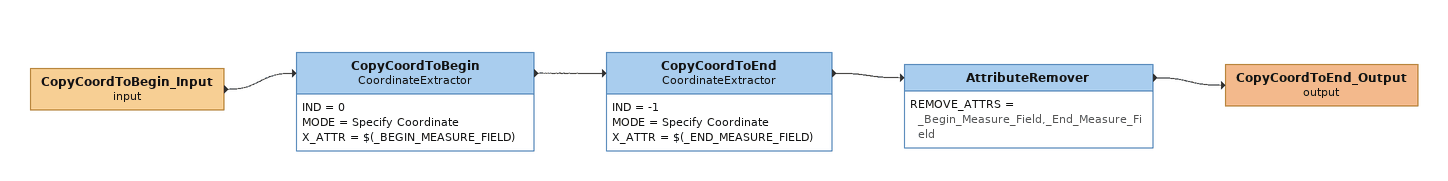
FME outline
CopyCoordToBegin_Input (input)
    -> CopyCoordToBegin
CopyCoordToBegin: CoordinateExtractor
    IND = 0
    MODE = Specify Coordinate
    X_ATTR = $(_BEGIN_MEASURE_FIELD)
    -> CopyCoordToEnd
CopyCoordToEnd: CoordinateExtractor
    IND = -1
    MODE = Specify Coordinate
    X_ATTR = $(_END_MEASURE_FIELD)
    -> AttributeRemover
AttributeRemover
    REMOVE_ATTRS = _Begin_Measure_Field,_End_Measure_Field
    -> CopyCoordToEnd_Output (output)
CopyCoordToEnd_Output (output)
